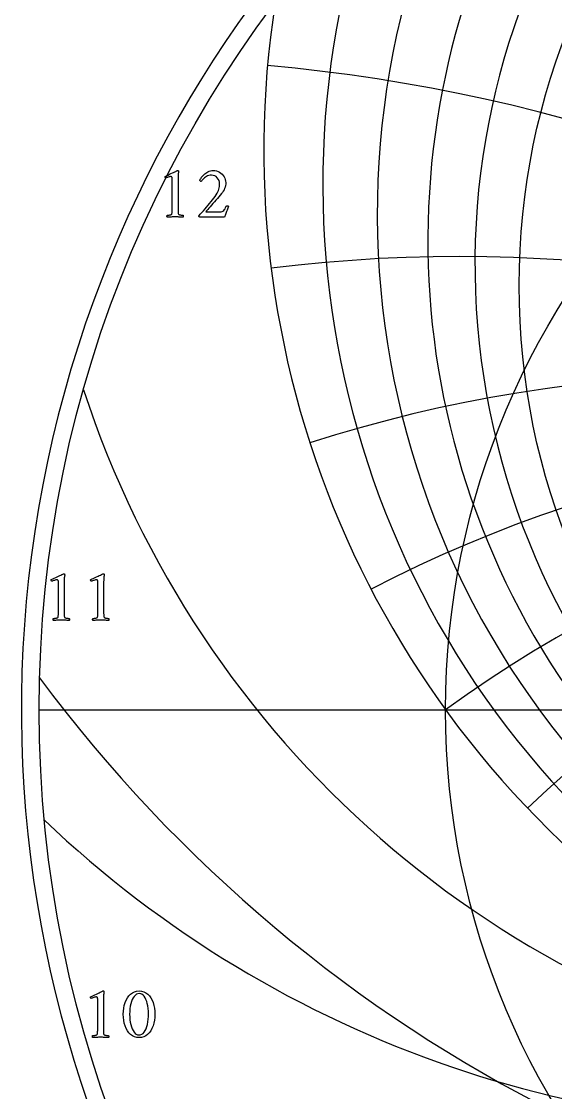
# Model space of a CAD drawing. Header units: millimetres. Extents: x -96 to 96, y -96 to 98.
# Drawn here: x -95.9 to -53, y -30.7 to 55.3 of the extents above; entities that cross this region are included whole.
import ezdxf

# ---------------------------------------------------------------- set-up
doc = ezdxf.new("R2010")
doc.units = ezdxf.units.MM
for name, color, linetype in [('CUT_OUTER', 1, 'Continuous'), ('ENGRAVE', 7, 'Continuous'), ('ENGRAVE_FINE', 8, 'Continuous'), ('TEXT', 5, 'Continuous')]:
    doc.layers.add(name, color=color, linetype=linetype)

msp = doc.modelspace()

# ---------------------------------------------------------------- linework, layer by layer
at = {"layer": 'CUT_OUTER'}
for centre, radius, start, end in [((-0.0002, -0.0002), 95.9249, 159.960768, 87.804282), ((-0.0008, 0.0006), 95.924, 92.195139, 159.961115)]:
    msp.add_arc(centre, radius, start, end, dxfattribs=at)
at = {"layer": 'ENGRAVE'}
msp.add_lwpolyline([(-94.5, 0), (94.5, 0)], dxfattribs=at)
for centre, radius in [((0, 0), 94.5), ((0, 34.0498), 55.9551), ((0, 0), 61.8587)]:
    msp.add_circle(centre, radius, dxfattribs=at)
for centre, radius, start, end in [((0, 44.943), 76.4616, 171.093987, 8.906013), ((-13.6593, 50.9771), 81.3126, 198.1173, 259.6686), ((0, -85.1412), 105.2403, 54, 126), ((0, -85.1412), 105.2403, 54, 126), ((-32.4095, 56.1348), 89.5991, 226.501403, 275.742444)]:
    msp.add_arc(centre, radius, start, end, dxfattribs=at)
at = {"layer": 'ENGRAVE_FINE'}
for centre, radius, start, end in [((0, 35.7544), 59.4997, 104.901129, 75.098871), ((0, 37.6608), 63.2835, 132.62778, 47.37222), ((0, 39.8006), 67.3418, 148.369607, 31.630393), ((-125.4205, -85.1412), 163.7248, 21.012524, 68.778271), ((-125.4205, -85.1412), 163.7248, 21.012524, 68.778271), ((0, 42.2122), 71.7173, 160.6615, 19.3385), ((-88.3071, -85.1412), 137.3815, 26.730809, 84.928272), ((-88.3071, -85.1412), 137.3815, 26.730809, 84.928272), ((-60.7605, -85.1412), 121.521, 32.785093, 97.141651), ((-60.7605, -85.1412), 121.521, 32.785093, 97.141651), ((-38.3043, -85.1412), 111.9944, 39.270113, 107.914903), ((-38.3043, -85.1412), 111.9944, 39.270113, 107.914903), ((-18.5567, -85.1412), 106.8638, 46.297545, 117.465342), ((-18.5567, -85.1412), 106.8638, 46.297545, 117.465342), ((18.5567, -85.1412), 106.8638, 62.534658, 133.702455), ((18.5567, -85.1412), 106.8638, 62.534658, 133.702455), ((0, 72.7193), 117.6622, 216.596965, 323.403035)]:
    msp.add_arc(centre, radius, start, end, dxfattribs=at)
at = {"layer": 'TEXT'}
for points in [[(-83.8088, 40.2232), (-83.8088, 42.5779), (-83.8104, 42.6357), (-83.8155, 42.6838), (-83.8239, 42.7221), (-83.8356, 42.7508), (-83.8514, 42.7717), (-83.8721, 42.7866), (-83.8976, 42.7955), (-83.928, 42.7985), (-83.9653, 42.7957), (-84.0115, 42.7873), (-84.0666, 42.7734), (-84.1307, 42.7538), (-84.1951, 42.7324), (-84.2514, 42.7128), (-84.2995, 42.6951), (-84.3393, 42.6793), (-84.3628, 42.7013), (-84.3796, 42.7255), (-84.3896, 42.7519), (-84.393, 42.7806), (-84.393, 42.781), (-84.393, 42.7821), (-84.393, 42.784), (-84.393, 42.7866), (-84.3922, 42.7974), (-84.39, 42.806), (-84.3863, 42.8123), (-84.3811, 42.8164), (-84.2624, 42.8702), (-84.1448, 42.9244), (-84.0284, 42.979), (-83.9131, 43.034), (-83.8032, 43.0867), (-83.703, 43.1346), (-83.6124, 43.1776), (-83.5316, 43.2158), (-83.4647, 43.2471), (-83.4161, 43.2695), (-83.3857, 43.2829), (-83.3736, 43.2873), (-83.3617, 43.2873), (-83.3479, 43.2851), (-83.3363, 43.2784), (-83.327, 43.2672), (-83.3199, 43.2516), (-83.3144, 43.2344), (-83.3095, 43.2188), (-83.3054, 43.2046), (-83.3021, 43.192), (-83.3036, 43.1828), (-83.308, 43.1554), (-83.3155, 43.1098), (-83.3259, 43.0459), (-83.3363, 42.9652), (-83.3438, 42.8693), (-83.3483, 42.7581), (-83.3498, 42.6316), (-83.3498, 40.2232), (-83.3496, 40.1588), (-83.349, 40.0966), (-83.3481, 40.0366), (-83.3468, 39.9788), (-83.344, 39.9248), (-83.3386, 39.876), (-83.3306, 39.8324), (-83.3199, 39.794), (-83.3099, 39.7795), (-83.2916, 39.7657), (-83.2652, 39.7527), (-83.2305, 39.7404), (-83.1912, 39.7294), (-83.1508, 39.7202), (-83.1093, 39.713), (-83.0666, 39.7076), (-83.0265, 39.7037), (-82.9928, 39.7009), (-82.9654, 39.6992), (-82.9444, 39.6986), (-82.9364, 39.6845), (-82.9302, 39.6659), (-82.9259, 39.6428), (-82.9235, 39.6152), (-82.9237, 39.5876), (-82.9272, 39.5645), (-82.9341, 39.5459), (-82.9444, 39.5317), (-83.0319, 39.5375), (-83.1158, 39.5429), (-83.1959, 39.5479), (-83.2723, 39.5526), (-83.3483, 39.5565), (-83.4272, 39.5593), (-83.5092, 39.561), (-83.5942, 39.5615), (-83.6758, 39.561), (-83.7536, 39.5593), (-83.8278, 39.5565), (-83.8982, 39.5526), (-83.9694, 39.5479), (-84.0457, 39.5429), (-84.1273, 39.5375), (-84.2141, 39.5317), (-84.2244, 39.5459), (-84.2313, 39.5645), (-84.2348, 39.5876), (-84.235, 39.6152), (-84.2326, 39.6428), (-84.2283, 39.6659), (-84.2221, 39.6845), (-84.2141, 39.6986), (-84.1931, 39.6992), (-84.1657, 39.7009), (-84.132, 39.7037), (-84.0919, 39.7076), (-84.0493, 39.713), (-84.0077, 39.7202), (-83.9673, 39.7294), (-83.928, 39.7404), (-83.8937, 39.7527), (-83.8684, 39.7657), (-83.852, 39.7795), (-83.8445, 39.794), (-83.8337, 39.8324), (-83.8252, 39.876), (-83.8188, 39.9248), (-83.8147, 39.9788), (-83.8121, 40.0366), (-83.8103, 40.0966), (-83.8091, 40.1588), (-83.8088, 40.2232)], [(-79.2901, 40.42), (-79.3203, 40.346), (-79.3512, 40.2672), (-79.3829, 40.1836), (-79.4153, 40.0951), (-79.4473, 40.0058), (-79.4779, 39.92), (-79.507, 39.8374), (-79.5345, 39.7583), (-79.5591, 39.6871), (-79.5792, 39.6286), (-79.5949, 39.5828), (-79.6061, 39.5496), (-81.621, 39.5496), (-81.6301, 39.5565), (-81.6396, 39.5653), (-81.6495, 39.5759), (-81.6597, 39.5884), (-81.6689, 39.6012), (-81.6754, 39.6129), (-81.6793, 39.6236), (-81.6806, 39.6331), (-81.5576, 39.7717), (-81.4332, 39.9132), (-81.3073, 40.0578), (-81.1798, 40.2053), (-81.0532, 40.354), (-80.9295, 40.5019), (-80.8088, 40.6491), (-80.691, 40.7955), (-80.5789, 40.9386), (-80.4749, 41.0757), (-80.3792, 41.2068), (-80.2916, 41.332), (-80.2102, 41.4591), (-80.1448, 41.5779), (-80.0954, 41.6886), (-80.0621, 41.7911), (-80.0399, 41.8905), (-80.0241, 41.9922), (-80.0146, 42.0962), (-80.0114, 42.2024), (-80.0228, 42.3455), (-80.0569, 42.4766), (-80.1137, 42.5958), (-80.1932, 42.7031), (-80.2903, 42.7918), (-80.3997, 42.8551), (-80.5213, 42.8931), (-80.6552, 42.9058), (-80.7678, 42.8995), (-80.8728, 42.8805), (-80.9705, 42.8488), (-81.0606, 42.8045), (-81.143, 42.7527), (-81.2171, 42.6987), (-81.283, 42.6424), (-81.3408, 42.5839), (-81.39, 42.528), (-81.4302, 42.4796), (-81.4615, 42.4386), (-81.4839, 42.4051), (-81.5019, 42.4075), (-81.5204, 42.4148), (-81.5392, 42.4269), (-81.5584, 42.4438), (-81.5753, 42.4619), (-81.5874, 42.4773), (-81.5947, 42.4902), (-81.5971, 42.5004), (-81.5843, 42.5319), (-81.5636, 42.5727), (-81.5351, 42.6228), (-81.4988, 42.6823), (-81.4546, 42.7471), (-81.4026, 42.8134), (-81.3428, 42.8812), (-81.2752, 42.9505), (-81.2009, 43.018), (-81.121, 43.0802), (-81.0355, 43.1372), (-80.9444, 43.189), (-80.8477, 43.232), (-80.7454, 43.2627), (-80.6376, 43.2812), (-80.5241, 43.2873), (-80.3872, 43.2786), (-80.2566, 43.2523), (-80.1323, 43.2085), (-80.0144, 43.1472), (-79.9056, 43.0722), (-79.8087, 42.987), (-79.7238, 42.8918), (-79.6508, 42.7866), (-79.5921, 42.6744), (-79.5502, 42.5586), (-79.525, 42.439), (-79.5166, 42.3156), (-79.5222, 42.1923), (-79.539, 42.0727), (-79.5669, 41.9569), (-79.6061, 41.8447), (-79.6549, 41.7363), (-79.7119, 41.6316), (-79.7771, 41.5306), (-79.8505, 41.4334), (-79.9546, 41.3061), (-80.0643, 41.1748), (-80.1796, 41.0394), (-80.3006, 40.8998), (-80.4226, 40.7605), (-80.5412, 40.6256), (-80.6566, 40.4952), (-80.7685, 40.3693), (-80.8732, 40.2517), (-80.9667, 40.1465), (-81.0491, 40.0535), (-81.1202, 39.9729), (-79.9637, 39.9729), (-79.8812, 39.9798), (-79.8065, 40.0004), (-79.7396, 40.0349), (-79.6806, 40.0831), (-79.6264, 40.1455), (-79.574, 40.2225), (-79.5235, 40.314), (-79.4749, 40.42), (-79.4663, 40.4356), (-79.4526, 40.4468), (-79.4336, 40.4535), (-79.4093, 40.4557), (-79.3989, 40.455), (-79.3855, 40.4527), (-79.3691, 40.449), (-79.3497, 40.4438), (-79.3304, 40.4378), (-79.314, 40.4319), (-79.3005, 40.4259), (-79.2901, 40.42)], [(-92.9509, 7.8631), (-92.9509, 10.2178), (-92.9526, 10.2755), (-92.9576, 10.3236), (-92.966, 10.362), (-92.9777, 10.3907), (-92.9936, 10.4115), (-93.0143, 10.4264), (-93.0398, 10.4354), (-93.0701, 10.4384), (-93.1074, 10.4356), (-93.1536, 10.4272), (-93.2087, 10.4132), (-93.2728, 10.3936), (-93.3373, 10.3722), (-93.3935, 10.3527), (-93.4416, 10.335), (-93.4815, 10.3191), (-93.5049, 10.3411), (-93.5217, 10.3653), (-93.5318, 10.3918), (-93.5351, 10.4205), (-93.5351, 10.4208), (-93.5351, 10.422), (-93.5351, 10.4238), (-93.5351, 10.4264), (-93.5344, 10.4372), (-93.5321, 10.4458), (-93.5284, 10.4521), (-93.5232, 10.4562), (-93.4045, 10.5101), (-93.287, 10.5643), (-93.1706, 10.6189), (-93.0552, 10.6738), (-92.9453, 10.7265), (-92.8451, 10.7744), (-92.7546, 10.8175), (-92.6737, 10.8556), (-92.6068, 10.8869), (-92.5582, 10.9093), (-92.5279, 10.9227), (-92.5157, 10.9272), (-92.5038, 10.9272), (-92.49, 10.9249), (-92.4785, 10.9182), (-92.4692, 10.9071), (-92.4621, 10.8914), (-92.4565, 10.8743), (-92.4517, 10.8586), (-92.4476, 10.8445), (-92.4442, 10.8318), (-92.4457, 10.8227), (-92.4502, 10.7953), (-92.4576, 10.7496), (-92.4681, 10.6857), (-92.4785, 10.6051), (-92.4859, 10.5091), (-92.4904, 10.3979), (-92.4919, 10.2714), (-92.4919, 7.8631), (-92.4917, 7.7986), (-92.4912, 7.7364), (-92.4902, 7.6764), (-92.4889, 7.6187), (-92.4861, 7.5646), (-92.4807, 7.5158), (-92.4727, 7.4722), (-92.4621, 7.4339), (-92.452, 7.4193), (-92.4338, 7.4055), (-92.4073, 7.3925), (-92.3727, 7.3802), (-92.3334, 7.3692), (-92.2929, 7.3601), (-92.2514, 7.3528), (-92.2087, 7.3474), (-92.1687, 7.3435), (-92.135, 7.3407), (-92.1076, 7.339), (-92.0865, 7.3385), (-92.0785, 7.3243), (-92.0724, 7.3057), (-92.0681, 7.2826), (-92.0657, 7.255), (-92.0659, 7.2275), (-92.0694, 7.2044), (-92.0763, 7.1857), (-92.0865, 7.1716), (-92.1741, 7.1773), (-92.2579, 7.1827), (-92.338, 7.1878), (-92.4144, 7.1924), (-92.4904, 7.1963), (-92.5694, 7.1991), (-92.6514, 7.2008), (-92.7363, 7.2014), (-92.8179, 7.2008), (-92.8958, 7.1991), (-92.9699, 7.1963), (-93.0403, 7.1924), (-93.1115, 7.1878), (-93.1879, 7.1827), (-93.2695, 7.1773), (-93.3563, 7.1716), (-93.3665, 7.1857), (-93.3734, 7.2044), (-93.377, 7.2275), (-93.3772, 7.255), (-93.3747, 7.2826), (-93.3704, 7.3057), (-93.3643, 7.3243), (-93.3563, 7.3385), (-93.3352, 7.339), (-93.3079, 7.3407), (-93.2741, 7.3435), (-93.2341, 7.3474), (-93.1914, 7.3528), (-93.1499, 7.3601), (-93.1095, 7.3692), (-93.0701, 7.3802), (-93.0359, 7.3925), (-93.0105, 7.4055), (-92.9941, 7.4193), (-92.9867, 7.4339), (-92.9759, 7.4722), (-92.9673, 7.5158), (-92.961, 7.5646), (-92.9569, 7.6187), (-92.9543, 7.6764), (-92.9524, 7.7364), (-92.9513, 7.7986), (-92.9509, 7.8631)], [(-89.7795, 7.8631), (-89.7795, 10.2178), (-89.7812, 10.2755), (-89.7862, 10.3236), (-89.7946, 10.362), (-89.8063, 10.3907), (-89.8222, 10.4115), (-89.8429, 10.4264), (-89.8684, 10.4354), (-89.8987, 10.4384), (-89.936, 10.4356), (-89.9822, 10.4272), (-90.0373, 10.4132), (-90.1014, 10.3936), (-90.1659, 10.3722), (-90.2221, 10.3527), (-90.2702, 10.335), (-90.3101, 10.3191), (-90.3335, 10.3411), (-90.3503, 10.3653), (-90.3604, 10.3918), (-90.3637, 10.4205), (-90.3637, 10.4208), (-90.3637, 10.422), (-90.3637, 10.4238), (-90.3637, 10.4264), (-90.363, 10.4372), (-90.3607, 10.4458), (-90.357, 10.4521), (-90.3518, 10.4562), (-90.2331, 10.5101), (-90.1156, 10.5643), (-89.9991, 10.6189), (-89.8838, 10.6738), (-89.7739, 10.7265), (-89.6737, 10.7744), (-89.5832, 10.8175), (-89.5023, 10.8556), (-89.4354, 10.8869), (-89.3868, 10.9093), (-89.3564, 10.9227), (-89.3443, 10.9272), (-89.3324, 10.9272), (-89.3186, 10.9249), (-89.3071, 10.9182), (-89.2978, 10.9071), (-89.2907, 10.8914), (-89.2851, 10.8743), (-89.2803, 10.8586), (-89.2762, 10.8445), (-89.2728, 10.8318), (-89.2743, 10.8227), (-89.2788, 10.7953), (-89.2862, 10.7496), (-89.2966, 10.6857), (-89.3071, 10.6051), (-89.3145, 10.5091), (-89.319, 10.3979), (-89.3205, 10.2714), (-89.3205, 7.8631), (-89.3203, 7.7986), (-89.3197, 7.7364), (-89.3188, 7.6764), (-89.3175, 7.6187), (-89.3147, 7.5646), (-89.3093, 7.5158), (-89.3013, 7.4722), (-89.2907, 7.4339), (-89.2806, 7.4193), (-89.2624, 7.4055), (-89.2359, 7.3925), (-89.2013, 7.3802), (-89.162, 7.3692), (-89.1215, 7.3601), (-89.08, 7.3528), (-89.0373, 7.3474), (-88.9973, 7.3435), (-88.9636, 7.3407), (-88.9362, 7.339), (-88.9151, 7.3385), (-88.9071, 7.3243), (-88.901, 7.3057), (-88.8967, 7.2826), (-88.8943, 7.255), (-88.8944, 7.2275), (-88.898, 7.2044), (-88.9049, 7.1857), (-88.9151, 7.1716), (-89.0027, 7.1773), (-89.0865, 7.1827), (-89.1666, 7.1878), (-89.243, 7.1924), (-89.319, 7.1963), (-89.398, 7.1991), (-89.48, 7.2008), (-89.5649, 7.2014), (-89.6465, 7.2008), (-89.7244, 7.1991), (-89.7985, 7.1963), (-89.8689, 7.1924), (-89.9401, 7.1878), (-90.0165, 7.1827), (-90.0981, 7.1773), (-90.1849, 7.1716), (-90.1951, 7.1857), (-90.202, 7.2044), (-90.2056, 7.2275), (-90.2057, 7.255), (-90.2033, 7.2826), (-90.199, 7.3057), (-90.1929, 7.3243), (-90.1849, 7.3385), (-90.1638, 7.339), (-90.1364, 7.3407), (-90.1027, 7.3435), (-90.0627, 7.3474), (-90.02, 7.3528), (-89.9785, 7.3601), (-89.938, 7.3692), (-89.8987, 7.3802), (-89.8645, 7.3925), (-89.8391, 7.4055), (-89.8227, 7.4193), (-89.8153, 7.4339), (-89.8045, 7.4722), (-89.7959, 7.5158), (-89.7896, 7.5646), (-89.7855, 7.6187), (-89.7829, 7.6764), (-89.781, 7.7364), (-89.7799, 7.7986), (-89.7795, 7.8631)], [(-89.7984, -25.6156), (-89.7984, -23.2609), (-89.8, -23.2031), (-89.8051, -23.1551), (-89.8134, -23.1167), (-89.8252, -23.088), (-89.841, -23.0671), (-89.8617, -23.0522), (-89.8872, -23.0433), (-89.9176, -23.0403), (-89.9548, -23.0431), (-90.001, -23.0515), (-90.0562, -23.0654), (-90.1203, -23.085), (-90.1847, -23.1064), (-90.241, -23.126), (-90.289, -23.1437), (-90.3289, -23.1595), (-90.3524, -23.1375), (-90.3691, -23.1133), (-90.3792, -23.0869), (-90.3826, -23.0582), (-90.3826, -23.0578), (-90.3826, -23.0567), (-90.3826, -23.0548), (-90.3826, -23.0522), (-90.3818, -23.0414), (-90.3796, -23.0328), (-90.3759, -23.0265), (-90.3706, -23.0224), (-90.252, -22.9686), (-90.1344, -22.9144), (-90.018, -22.8598), (-89.9027, -22.8048), (-89.7928, -22.7521), (-89.6925, -22.7042), (-89.602, -22.6612), (-89.5212, -22.623), (-89.4543, -22.5917), (-89.4057, -22.5694), (-89.3753, -22.5559), (-89.3632, -22.5515), (-89.3513, -22.5515), (-89.3375, -22.5537), (-89.3259, -22.5604), (-89.3166, -22.5716), (-89.3095, -22.5872), (-89.3039, -22.6044), (-89.2991, -22.62), (-89.295, -22.6342), (-89.2916, -22.6469), (-89.2931, -22.656), (-89.2976, -22.6834), (-89.3051, -22.729), (-89.3155, -22.7929), (-89.3259, -22.8736), (-89.3334, -22.9695), (-89.3378, -23.0807), (-89.3393, -23.2072), (-89.3393, -25.6156), (-89.3391, -25.68), (-89.3386, -25.7423), (-89.3377, -25.8022), (-89.3364, -25.86), (-89.3336, -25.914), (-89.3282, -25.9628), (-89.3201, -26.0064), (-89.3095, -26.0448), (-89.2995, -26.0593), (-89.2812, -26.0731), (-89.2548, -26.0861), (-89.2201, -26.0984), (-89.1808, -26.1094), (-89.1404, -26.1186), (-89.0988, -26.1258), (-89.0562, -26.1312), (-89.0161, -26.1351), (-88.9824, -26.1379), (-88.955, -26.1396), (-88.934, -26.1402), (-88.926, -26.1543), (-88.9198, -26.173), (-88.9155, -26.1961), (-88.9131, -26.2236), (-88.9133, -26.2512), (-88.9168, -26.2743), (-88.9237, -26.2929), (-88.934, -26.3071), (-89.0215, -26.3013), (-89.1054, -26.2959), (-89.1855, -26.2909), (-89.2618, -26.2862), (-89.3378, -26.2823), (-89.4168, -26.2795), (-89.4988, -26.2778), (-89.5837, -26.2773), (-89.6653, -26.2778), (-89.7432, -26.2795), (-89.8174, -26.2823), (-89.8878, -26.2862), (-89.9589, -26.2909), (-90.0353, -26.2959), (-90.1169, -26.3013), (-90.2037, -26.3071), (-90.214, -26.2929), (-90.2209, -26.2743), (-90.2244, -26.2512), (-90.2246, -26.2236), (-90.2222, -26.1961), (-90.2179, -26.173), (-90.2117, -26.1543), (-90.2037, -26.1402), (-90.1827, -26.1396), (-90.1553, -26.1379), (-90.1216, -26.1351), (-90.0815, -26.1312), (-90.0389, -26.1258), (-89.9973, -26.1186), (-89.9569, -26.1094), (-89.9176, -26.0984), (-89.8833, -26.0861), (-89.858, -26.0731), (-89.8416, -26.0593), (-89.8341, -26.0448), (-89.8233, -26.0064), (-89.8147, -25.9628), (-89.8084, -25.914), (-89.8043, -25.86), (-89.8017, -25.8022), (-89.7998, -25.7423), (-89.7987, -25.68), (-89.7984, -25.6156)], [(-86.4779, -22.5574), (-86.2803, -22.5735), (-86.0986, -22.6215), (-85.933, -22.7016), (-85.7834, -22.8138), (-85.6504, -22.9526), (-85.5345, -23.1126), (-85.4358, -23.2938), (-85.3542, -23.4963), (-85.2903, -23.7145), (-85.2447, -23.9427), (-85.2173, -24.181), (-85.2082, -24.4293), (-85.2175, -24.6776), (-85.2454, -24.9159), (-85.292, -25.1441), (-85.3572, -25.3622), (-85.4401, -25.5649), (-85.5398, -25.7467), (-85.6562, -25.9077), (-85.7894, -26.0478), (-85.9386, -26.1612), (-86.1031, -26.2423), (-86.2829, -26.2909), (-86.4779, -26.3071), (-86.6679, -26.2909), (-86.8445, -26.2423), (-87.0077, -26.1612), (-87.1575, -26.0478), (-87.2922, -25.9077), (-87.4101, -25.7467), (-87.5113, -25.5649), (-87.5957, -25.3622), (-87.6622, -25.1441), (-87.7097, -24.9159), (-87.7382, -24.6776), (-87.7477, -24.4293), (-87.7384, -24.181), (-87.7104, -23.9427), (-87.6638, -23.7145), (-87.5986, -23.4963), (-87.5156, -23.2938), (-87.4153, -23.1126), (-87.298, -22.9526), (-87.1635, -22.8138), (-87.0133, -22.7016), (-86.849, -22.6215), (-86.6705, -22.5735), (-86.4779, -22.5574)], [(-86.4481, -22.772), (-86.566, -22.786), (-86.6754, -22.8279), (-86.7762, -22.8978), (-86.8684, -22.9956), (-86.9513, -23.1169), (-87.0241, -23.2571), (-87.0869, -23.4164), (-87.1396, -23.5947), (-87.1813, -23.7877), (-87.2112, -23.9911), (-87.229, -24.205), (-87.235, -24.4293), (-87.229, -24.6511), (-87.2112, -24.8637), (-87.1813, -25.0669), (-87.1396, -25.2609), (-87.0876, -25.4406), (-87.0271, -25.6014), (-86.958, -25.7432), (-86.8803, -25.8659), (-86.7952, -25.9651), (-86.7037, -26.0358), (-86.6059, -26.0783), (-86.5018, -26.0925), (-86.3762, -26.0779), (-86.2618, -26.0344), (-86.1586, -25.9617), (-86.0666, -25.86), (-85.9855, -25.7341), (-85.9153, -25.5887), (-85.8559, -25.4241), (-85.8073, -25.24), (-85.7695, -25.0422), (-85.7424, -24.8361), (-85.7262, -24.6219), (-85.7208, -24.3995), (-85.7266, -24.1757), (-85.7439, -23.9636), (-85.7728, -23.7629), (-85.8132, -23.5738), (-85.8639, -23.3998), (-85.9235, -23.2445), (-85.9921, -23.1077), (-86.0696, -22.9896), (-86.1547, -22.8944), (-86.2462, -22.8264), (-86.344, -22.7856), (-86.4481, -22.772)]]:
    msp.add_lwpolyline(points, close=True, dxfattribs=at)

doc.saveas('drawing.dxf')
